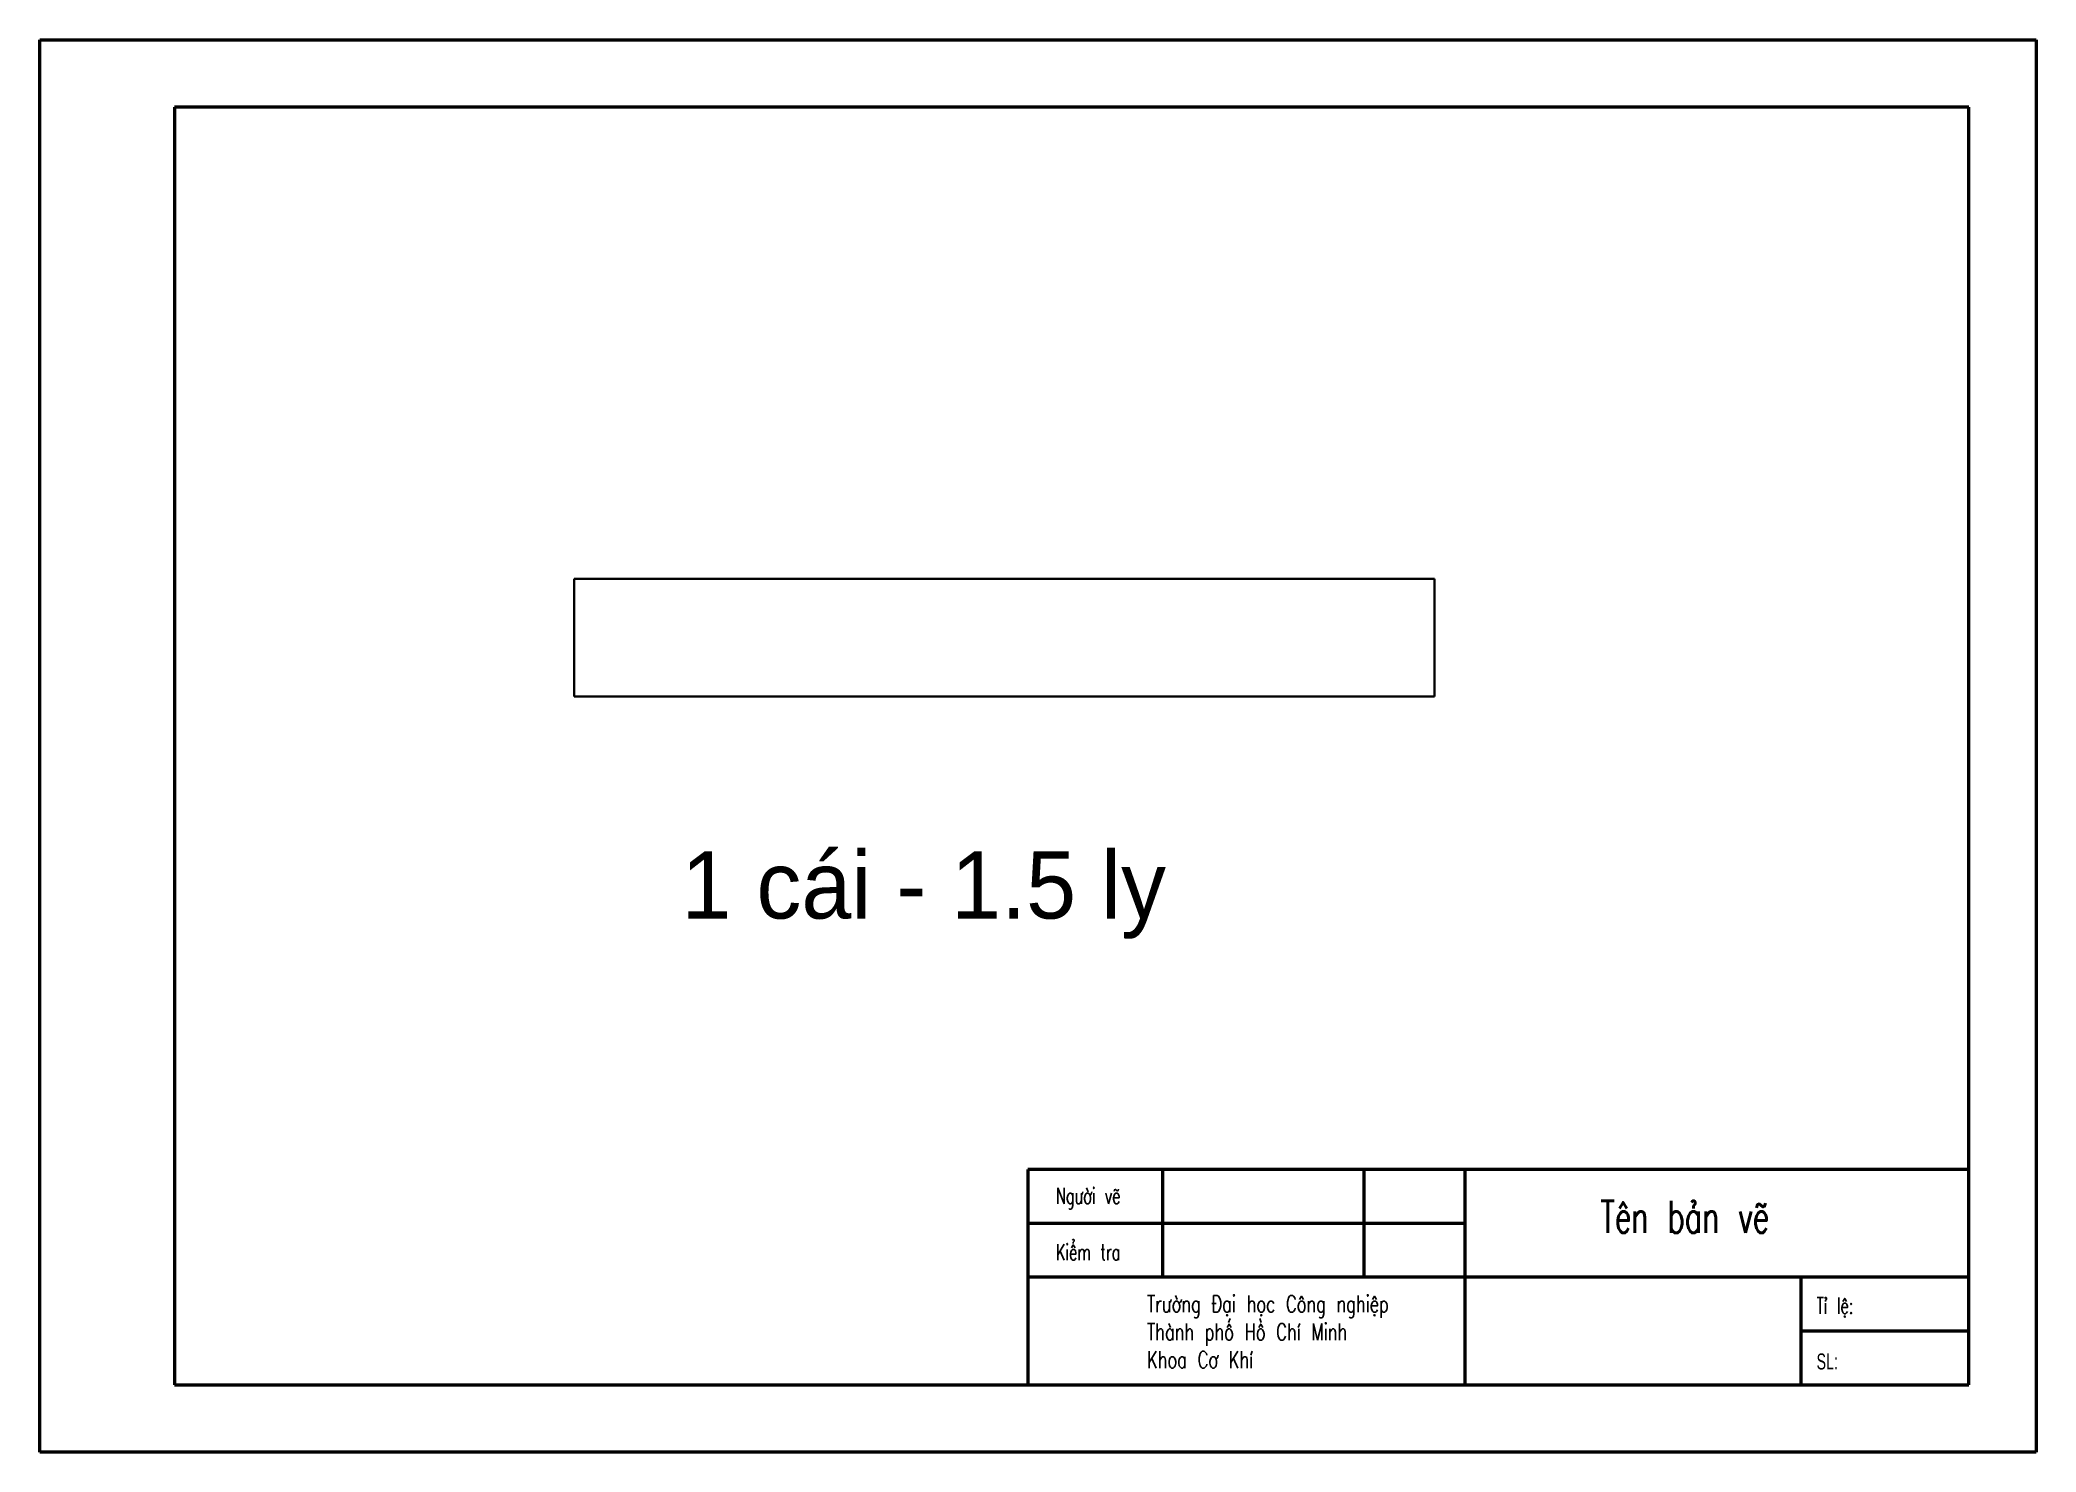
# Model space of a CAD drawing. Header units: millimetres. Extents: x 0 to 297, y 0 to 210.
import ezdxf

# ---------------------------------------------------------------- set-up
doc = ezdxf.new("R2010")
doc.units = ezdxf.units.MM
doc.layers.add('SLD-0', color=179, linetype='Continuous', lineweight=50)
doc.styles.add('SLDTEXTSTYLE0', font='TXT', dxfattribs={"width": 0.663, "bigfont": 'bigfont'})
doc.styles.add('SLDTEXTSTYLE1', font='TXT', dxfattribs={"width": 0.710611, "bigfont": 'bigfont'})
doc.styles.add('SLDTEXTSTYLE2', font='TXT', dxfattribs={"width": 0.663})

msp = doc.modelspace()

# ---------------------------------------------------------------- linework, layer by layer
at = {"color": 7, "linetype": 'Continuous', "lineweight": 35}
for p, q in [((207.5, 129.86), (79.5, 129.86)), ((79.5, 129.86), (79.5, 112.36)), ((207.5, 112.36), (207.5, 129.86)), ((79.5, 112.36), (207.5, 112.36))]:
    msp.add_line(p, q, dxfattribs=at)
at = {"layer": 'SLD-0'}
for p, q in [((0, 210), (297, 210)), ((0, 0), (0, 210)), ((297, 210), (297, 0)), ((20, 200), (20, 10)), ((287, 200), (20, 200)), ((287, 10), (287, 200)), ((147, 42), (147, 10)), ((287, 42), (147, 42)), ((167, 42), (167, 26)), ((197, 42), (197, 26)), ((212, 42), (212, 10)), ((212, 34), (147, 34)), ((287, 26), (147, 26)), ((262, 26), (262, 10)), ((287, 18), (262, 18)), ((20, 10), (287, 10)), ((297, 0), (0, 0))]:
    msp.add_line(p, q, dxfattribs=at)

# ---------------------------------------------------------------- texts
at = {"insert": (95.45, 89.34), "char_height": 10, "attachment_point": 1}
msp.add_mtext_dynamic_manual_height_columns('1 cái - 1.5 ly', width=123.4954, gutter_width=17.5, heights=[0], dxfattribs=at)
at = {"layer": 'SLD-0', "attachment_point": 1}
for s, insert, char_height, style in [('Người vẽ', (151.17, 39.29), 2.381, 'SLDTEXTSTYLE0'), ('Tên bản vẽ', (232.18, 37.36), 4.762, 'SLDTEXTSTYLE0'), ('Kiểm tra', (151.17, 30.92), 2.381, 'SLDTEXTSTYLE0'), ('Trường Đại học Công nghiệp', (164.73, 23.29), 2.5, 'SLDTEXTSTYLE1'), ('Tỉ lệ:', (264.34, 22.96), 2.381, 'SLDTEXTSTYLE0'), ('Thành phố Hồ Chí Minh', (164.73, 19.14), 2.5, 'SLDTEXTSTYLE1'), ('Khoa Cơ Khí', (164.73, 14.99), 2.5, 'SLDTEXTSTYLE1'), ('SL:', (264.34, 14.66), 2.381, 'SLDTEXTSTYLE2')]:
    msp.add_mtext(s, dxfattribs=dict(at, insert=insert, char_height=char_height, style=style))

doc.saveas('drawing.dxf')
